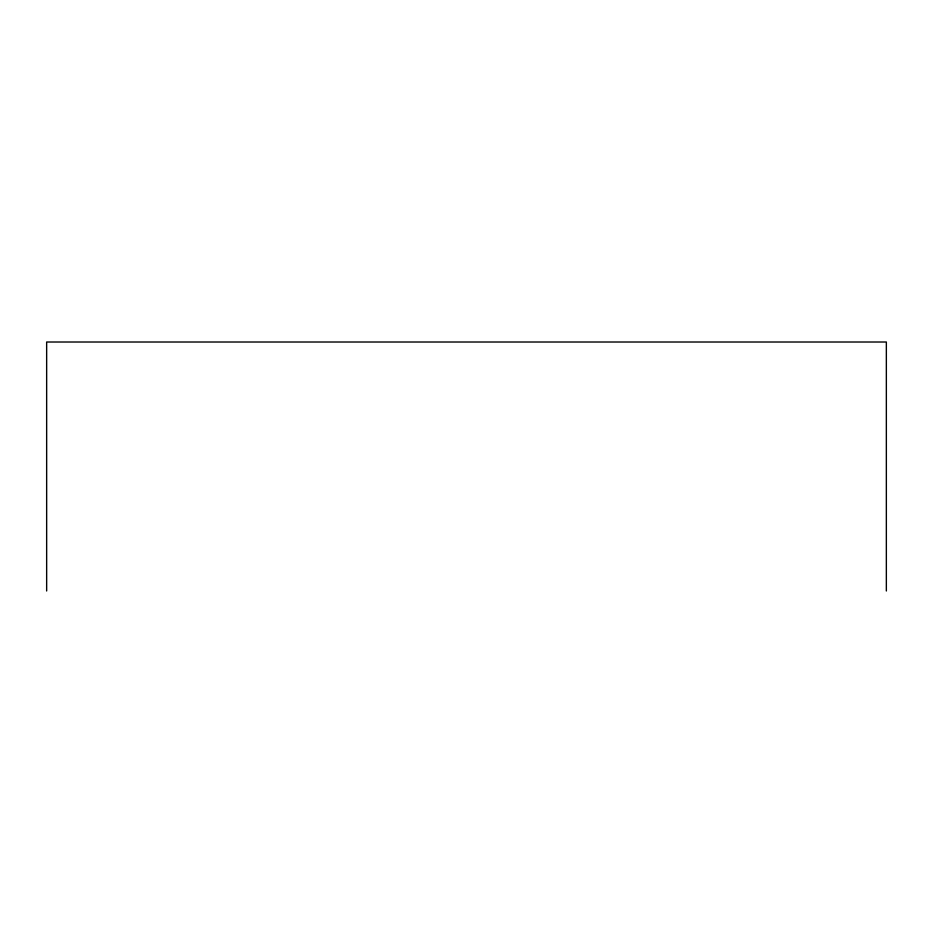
<?xml version="1.0" encoding="UTF-8"?>
<svg xmlns="http://www.w3.org/2000/svg" width="933" height="933" viewBox="0 0 933 933"><rect width="100%" height="100%" fill="white"/><g stroke="black" fill="none" stroke-linecap="round" stroke-linejoin="round"><path stroke-width="1.4" d="M886.35 590.986L886.35 342.014L46.65 342.014L46.65 590.986"/></g></svg>
